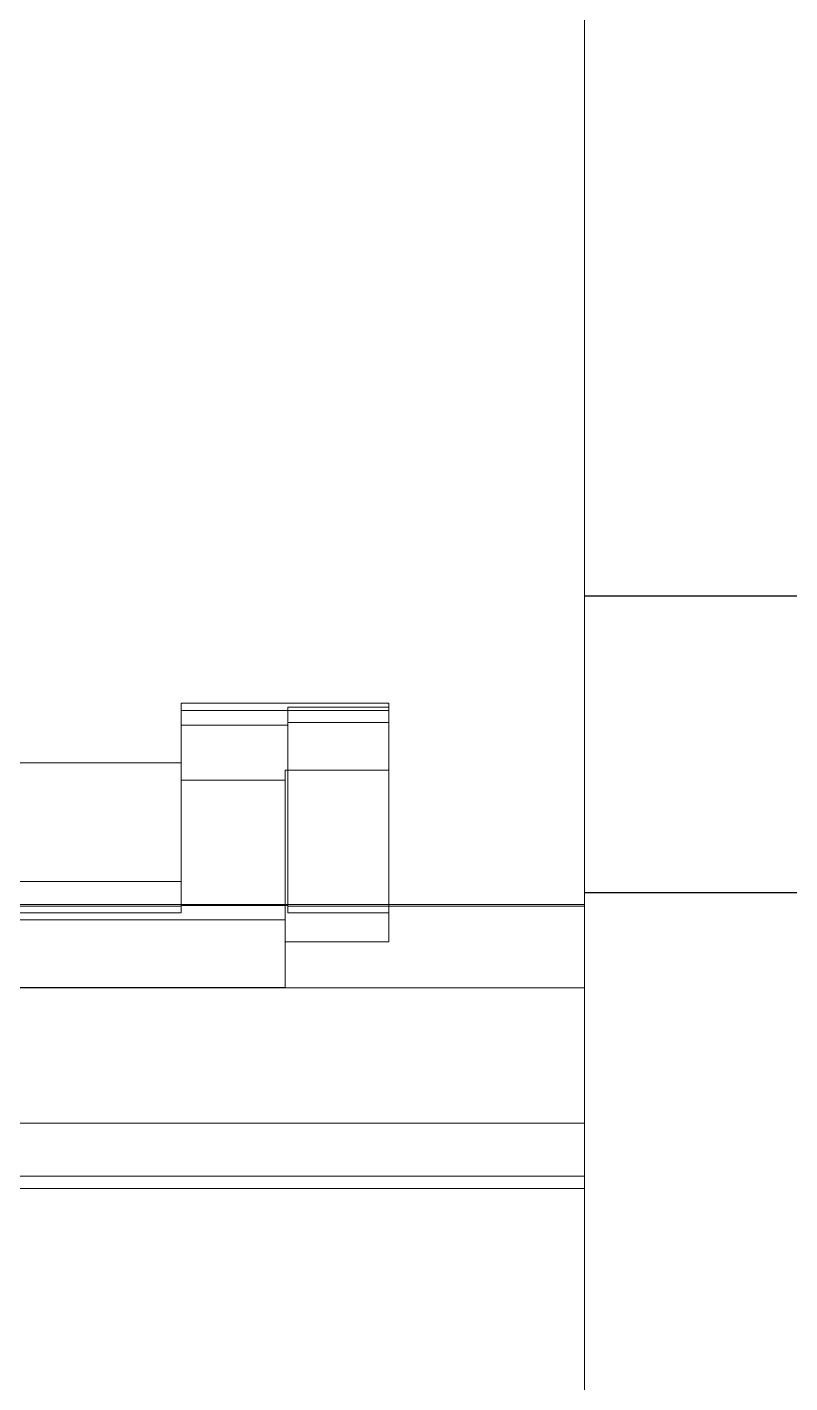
# Model space of a CAD drawing. Header units: millimetres. Extents: x 37984 to 70752, y 14140 to 37584.
# Drawn here: x 39399.24 to 39412.1, y 35683.64 to 35706.49 of the extents above; entities that cross this region are included whole.
import ezdxf

# ---------------------------------------------------------------- set-up
doc = ezdxf.new("R2010")
doc.units = ezdxf.units.MM
doc.set_wipeout_variables(frame=1)
doc.layers.add('000-PI-Oprema', color=30, linetype='Continuous', lineweight=5)
doc.layers.add('004-PI-DIN Šina', color=3, linetype='Continuous')

# ---------------------------------------------------------------- blocks, each defined once
blk = doc.blocks.new('*U853')
at = {"layer": '004-PI-DIN Šina'}
blk.add_lwpolyline([(410, -17.5), (410, 17.5), (0, 17.5), (0, -17.5)], close=True, dxfattribs=at)
blk.add_lwpolyline([(0, -12.5), (410, -12.5)], dxfattribs=at)
blk = doc.blocks.new('Socomec C-31')
blk.add_wipeout([(0, 44.75), (17.8, 44.75), (17.8, -44.75), (0, -44.75)]).dxf.layer = '000-PI-Oprema'
at = {"layer": '000-PI-Oprema'}
for p, q in [((17.8, -21.387), (17.8, 21.387)), ((14.5, -14.31), (11, -14.31)), ((11, -14.681), (11, -14.31)), ((12.8, -14.375), (14.5, -14.375)), ((12.8, -14.681), (12.8, -14.375)), ((14.5, -14.31), (14.5, -14.375)), ((14.5, -14.375), (14.5, -14.636)), ((11, -14.433), (14.5, -14.433)), ((11, -14.681), (12.8, -14.681)), ((11, -17.716), (11, -14.681)), ((14.5, -14.636), (12.8, -14.636)), ((12.8, -17.716), (12.8, -14.681)), ((14.5, -17.843), (14.5, -14.636)), ((11, -15.313), (6.8, -15.313)), ((11, -15.313), (11, -15.313)), ((12.75, -15.44), (12.75, -18.331)), ((12.75, -15.44), (14.5, -15.44)), ((11, -15.606), (12.75, -15.606)), ((11, -17.313), (6.8, -17.313)), ((11, -17.313), (11, -17.313)), ((0, -17.7), (17.8, -17.7)), ((6.8, -17.729), (11, -17.729)), ((12.8, -17.716), (11, -17.716)), ((11, -17.729), (11, -17.716)), ((11, -17.843), (11, -17.729)), ((12.8, -17.729), (12.8, -17.716)), ((12.8, -17.729), (17.8, -17.729)), ((12.8, -17.843), (12.8, -17.729)), ((12.75, -17.958), (5.05, -17.958)), ((11, -17.843), (6.8, -17.843)), ((12.8, -17.843), (14.5, -17.843)), ((14.5, -18.331), (14.5, -17.843)), ((12.75, -19.099), (12.75, -18.331)), ((14.5, -18.331), (12.75, -18.331)), ((0, -19.105), (17.8, -19.105)), ((5.05, -19.099), (12.75, -19.099)), ((0, -21.387), (17.8, -21.387)), ((17.8, -21.387), (17.8, -22.28)), ((17.8, -22.28), (0, -22.28)), ((17.8, -22.491), (17.8, -22.28)), ((0, -22.491), (17.8, -22.491)), ((17.8, -44.75), (17.8, -22.491))]:
    blk.add_line(p, q, dxfattribs=at)

msp = doc.modelspace()

# ---------------------------------------------------------------- block references
msp.add_blockref('*U853', (39303.172, 35709.404))

# ---------------------------------------------------------------- next in the draw order: block references
msp.add_blockref('Socomec C-31', (39390.84, 35709.404))

doc.saveas('drawing.dxf')
